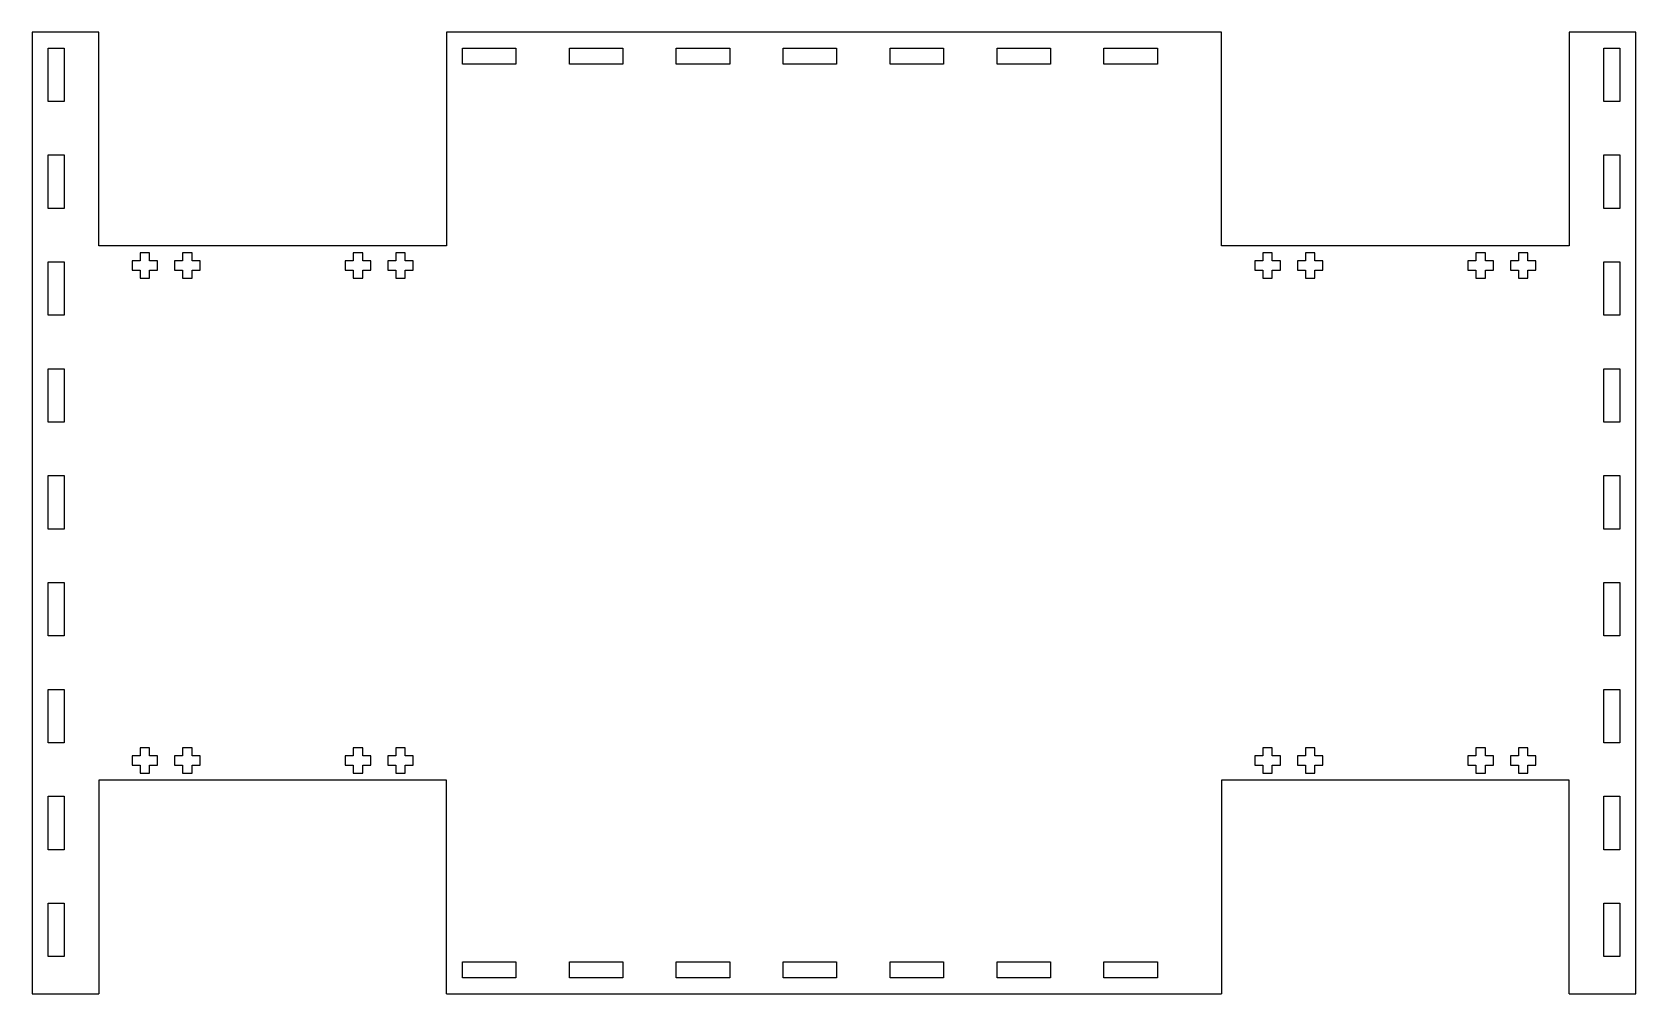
# Model space of a CAD drawing. Header units: millimetres. Extents: x 37 to 337, y 217 to 397.
import ezdxf

# ---------------------------------------------------------------- set-up
doc = ezdxf.new("R2010")
doc.units = ezdxf.units.MM
doc.layers.add('Default', color=7, linetype='Continuous')
doc.layers.add('GRUNDPLATTE', color=7, linetype='Continuous')

# ---------------------------------------------------------------- blocks, each defined once
blk = doc.blocks.new('SE')
at = {"layer": 'GRUNDPLATTE', "color": 7, "linetype": 'Continuous'}
for p, q in [((36.92, 396.96), (36.92, 216.96)), ((49.42, 396.96), (36.92, 396.96)), ((49.42, 356.96), (49.42, 396.96)), ((114.42, 396.96), (114.42, 356.96)), ((259.42, 396.96), (114.42, 396.96)), ((259.42, 356.96), (259.42, 396.96)), ((336.92, 396.96), (324.42, 396.96)), ((324.42, 396.96), (324.42, 356.96)), ((336.92, 216.96), (336.92, 396.96)), ((39.92, 383.96), (39.92, 393.96)), ((39.92, 393.96), (42.91, 393.96)), ((42.91, 393.96), (42.91, 383.96)), ((117.42, 390.97), (117.42, 393.96)), ((117.42, 393.96), (127.42, 393.96)), ((127.42, 393.96), (127.42, 390.97)), ((137.42, 390.97), (137.42, 393.96)), ((137.42, 393.96), (147.42, 393.96)), ((147.42, 393.96), (147.42, 390.97)), ((157.42, 390.97), (157.42, 393.96)), ((157.42, 393.96), (167.42, 393.96)), ((167.42, 393.96), (167.42, 390.97)), ((177.42, 390.97), (177.42, 393.96)), ((177.42, 393.96), (187.42, 393.96)), ((187.42, 393.96), (187.42, 390.97)), ((197.42, 390.97), (197.42, 393.96)), ((197.42, 393.96), (207.42, 393.96)), ((207.42, 393.96), (207.42, 390.97)), ((217.42, 390.97), (217.42, 393.96)), ((217.42, 393.96), (227.42, 393.96)), ((227.42, 393.96), (227.42, 390.97)), ((237.42, 390.97), (237.42, 393.96)), ((237.42, 393.96), (247.42, 393.96)), ((247.42, 393.96), (247.42, 390.97)), ((330.93, 393.96), (333.92, 393.96)), ((330.93, 383.96), (330.93, 393.96)), ((333.92, 393.96), (333.92, 383.96)), ((127.42, 390.97), (117.42, 390.97)), ((147.42, 390.97), (137.42, 390.97)), ((167.42, 390.97), (157.42, 390.97)), ((187.42, 390.97), (177.42, 390.97)), ((207.42, 390.97), (197.42, 390.97)), ((227.42, 390.97), (217.42, 390.97)), ((247.42, 390.97), (237.42, 390.97)), ((42.91, 383.96), (39.92, 383.96)), ((333.92, 383.96), (330.93, 383.96)), ((39.92, 363.96), (39.92, 373.96)), ((39.92, 373.96), (42.91, 373.96)), ((42.91, 373.96), (42.91, 363.96)), ((330.93, 373.96), (333.92, 373.96)), ((330.93, 363.96), (330.93, 373.96)), ((333.92, 373.96), (333.92, 363.96)), ((42.91, 363.96), (39.92, 363.96)), ((333.92, 363.96), (330.93, 363.96)), ((114.42, 356.96), (49.42, 356.96)), ((57.12, 354.17), (55.62, 354.17)), ((55.62, 354.17), (55.62, 352.38)), ((58.91, 355.67), (57.12, 355.67)), ((57.12, 355.67), (57.12, 354.17)), ((58.91, 354.17), (58.91, 355.67)), ((60.41, 354.17), (58.91, 354.17)), ((60.41, 352.38), (60.41, 354.17)), ((65.09, 354.17), (63.59, 354.17)), ((63.59, 354.17), (63.59, 352.38)), ((66.88, 355.67), (65.09, 355.67)), ((65.09, 355.67), (65.09, 354.17)), ((66.88, 354.17), (66.88, 355.67)), ((68.38, 354.17), (66.88, 354.17)), ((68.38, 352.38), (68.38, 354.17)), ((96.97, 354.17), (95.47, 354.17)), ((95.47, 354.17), (95.47, 352.38)), ((98.76, 355.67), (96.97, 355.67)), ((96.97, 355.67), (96.97, 354.17)), ((98.76, 354.17), (98.76, 355.67)), ((100.26, 354.17), (98.76, 354.17)), ((100.26, 352.38), (100.26, 354.17)), ((104.94, 354.17), (103.44, 354.17)), ((103.44, 354.17), (103.44, 352.38)), ((106.73, 355.67), (104.94, 355.67)), ((104.94, 355.67), (104.94, 354.17)), ((106.73, 354.17), (106.73, 355.67)), ((108.23, 354.17), (106.73, 354.17)), ((108.23, 352.38), (108.23, 354.17)), ((324.42, 356.96), (259.42, 356.96)), ((267.12, 354.17), (265.62, 354.17)), ((265.62, 354.17), (265.62, 352.38)), ((268.91, 355.67), (267.12, 355.67)), ((267.12, 355.67), (267.12, 354.17)), ((268.91, 354.17), (268.91, 355.67)), ((270.41, 354.17), (268.91, 354.17)), ((270.41, 352.38), (270.41, 354.17)), ((275.09, 354.17), (273.59, 354.17)), ((273.59, 354.17), (273.59, 352.38)), ((276.88, 355.67), (275.09, 355.67)), ((275.09, 355.67), (275.09, 354.17)), ((276.88, 354.17), (276.88, 355.67)), ((278.38, 354.17), (276.88, 354.17)), ((278.38, 352.38), (278.38, 354.17)), ((306.97, 354.17), (305.47, 354.17)), ((305.47, 354.17), (305.47, 352.38)), ((308.76, 355.67), (306.97, 355.67)), ((306.97, 355.67), (306.97, 354.17)), ((308.76, 354.17), (308.76, 355.67)), ((310.26, 354.17), (308.76, 354.17)), ((310.26, 352.38), (310.26, 354.17)), ((314.94, 354.17), (313.44, 354.17)), ((313.44, 354.17), (313.44, 352.38)), ((316.73, 355.67), (314.94, 355.67)), ((314.94, 355.67), (314.94, 354.17)), ((316.73, 354.17), (316.73, 355.67)), ((318.23, 354.17), (316.73, 354.17)), ((318.23, 352.38), (318.23, 354.17)), ((39.92, 343.96), (39.92, 353.96)), ((39.92, 353.96), (42.91, 353.96)), ((42.91, 353.96), (42.91, 343.96)), ((55.62, 352.38), (57.12, 352.38)), ((57.12, 352.38), (57.12, 350.88)), ((58.91, 350.88), (58.91, 352.38)), ((58.91, 352.38), (60.41, 352.38)), ((63.59, 352.38), (65.09, 352.38)), ((65.09, 352.38), (65.09, 350.88)), ((66.88, 350.88), (66.88, 352.38)), ((66.88, 352.38), (68.38, 352.38)), ((95.47, 352.38), (96.97, 352.38)), ((96.97, 352.38), (96.97, 350.88)), ((98.76, 350.88), (98.76, 352.38)), ((98.76, 352.38), (100.26, 352.38)), ((103.44, 352.38), (104.94, 352.38)), ((104.94, 352.38), (104.94, 350.88)), ((106.73, 350.88), (106.73, 352.38)), ((106.73, 352.38), (108.23, 352.38)), ((265.62, 352.38), (267.12, 352.38)), ((267.12, 352.38), (267.12, 350.88)), ((268.91, 350.88), (268.91, 352.38)), ((268.91, 352.38), (270.41, 352.38)), ((273.59, 352.38), (275.09, 352.38)), ((275.09, 352.38), (275.09, 350.88)), ((276.88, 350.88), (276.88, 352.38)), ((276.88, 352.38), (278.38, 352.38)), ((305.47, 352.38), (306.97, 352.38)), ((306.97, 352.38), (306.97, 350.88)), ((308.76, 350.88), (308.76, 352.38)), ((308.76, 352.38), (310.26, 352.38)), ((313.44, 352.38), (314.94, 352.38)), ((314.94, 352.38), (314.94, 350.88)), ((316.73, 350.88), (316.73, 352.38)), ((316.73, 352.38), (318.23, 352.38)), ((330.93, 353.96), (333.92, 353.96)), ((330.93, 343.96), (330.93, 353.96)), ((333.92, 353.96), (333.92, 343.96)), ((57.12, 350.88), (58.91, 350.88)), ((65.09, 350.88), (66.88, 350.88)), ((96.97, 350.88), (98.76, 350.88)), ((104.94, 350.88), (106.73, 350.88)), ((267.12, 350.88), (268.91, 350.88)), ((275.09, 350.88), (276.88, 350.88)), ((306.97, 350.88), (308.76, 350.88)), ((314.94, 350.88), (316.73, 350.88)), ((42.91, 343.96), (39.92, 343.96)), ((333.92, 343.96), (330.93, 343.96)), ((39.92, 323.96), (39.92, 333.96)), ((39.92, 333.96), (42.91, 333.96)), ((42.91, 333.96), (42.91, 323.96)), ((330.93, 333.96), (333.92, 333.96)), ((330.93, 323.96), (330.93, 333.96)), ((333.92, 333.96), (333.92, 323.96)), ((42.91, 323.96), (39.92, 323.96)), ((333.92, 323.96), (330.93, 323.96)), ((39.92, 303.96), (39.92, 313.96)), ((39.92, 313.96), (42.91, 313.96)), ((42.91, 313.96), (42.91, 303.96)), ((330.93, 313.96), (333.92, 313.96)), ((330.93, 303.96), (330.93, 313.96)), ((333.92, 313.96), (333.92, 303.96)), ((42.91, 303.96), (39.92, 303.96)), ((333.92, 303.96), (330.93, 303.96)), ((39.92, 283.96), (39.92, 293.96)), ((39.92, 293.96), (42.91, 293.96)), ((42.91, 293.96), (42.91, 283.96)), ((330.93, 293.96), (333.92, 293.96)), ((330.93, 283.96), (330.93, 293.96)), ((333.92, 293.96), (333.92, 283.96)), ((42.91, 283.96), (39.92, 283.96)), ((333.92, 283.96), (330.93, 283.96)), ((39.92, 263.96), (39.92, 273.96)), ((39.92, 273.96), (42.91, 273.96)), ((42.91, 273.96), (42.91, 263.96)), ((330.93, 273.96), (333.92, 273.96)), ((330.93, 263.96), (330.93, 273.96)), ((333.92, 273.96), (333.92, 263.96)), ((42.91, 263.96), (39.92, 263.96)), ((57.12, 261.55), (55.62, 261.55)), ((55.62, 261.55), (55.62, 259.76)), ((58.91, 263.05), (57.12, 263.05)), ((57.12, 263.05), (57.12, 261.55)), ((58.91, 261.55), (58.91, 263.05)), ((60.41, 261.55), (58.91, 261.55)), ((60.41, 259.76), (60.41, 261.55)), ((65.09, 261.55), (63.59, 261.55)), ((63.59, 261.55), (63.59, 259.76)), ((66.88, 263.05), (65.09, 263.05)), ((65.09, 263.05), (65.09, 261.55)), ((66.88, 261.55), (66.88, 263.05)), ((68.38, 261.55), (66.88, 261.55)), ((68.38, 259.76), (68.38, 261.55)), ((96.97, 261.55), (95.47, 261.55)), ((95.47, 261.55), (95.47, 259.76)), ((98.76, 263.05), (96.97, 263.05)), ((96.97, 263.05), (96.97, 261.55)), ((98.76, 261.55), (98.76, 263.05)), ((100.26, 261.55), (98.76, 261.55)), ((100.26, 259.76), (100.26, 261.55)), ((104.94, 261.55), (103.44, 261.55)), ((103.44, 261.55), (103.44, 259.76)), ((106.73, 263.05), (104.94, 263.05)), ((104.94, 263.05), (104.94, 261.55)), ((106.73, 261.55), (106.73, 263.05)), ((108.23, 261.55), (106.73, 261.55)), ((108.23, 259.76), (108.23, 261.55)), ((267.12, 261.55), (265.62, 261.55)), ((265.62, 261.55), (265.62, 259.76)), ((268.91, 263.05), (267.12, 263.05)), ((267.12, 263.05), (267.12, 261.55)), ((268.91, 261.55), (268.91, 263.05)), ((270.41, 261.55), (268.91, 261.55)), ((270.41, 259.76), (270.41, 261.55)), ((275.09, 261.55), (273.59, 261.55)), ((273.59, 261.55), (273.59, 259.76)), ((276.88, 263.05), (275.09, 263.05)), ((275.09, 263.05), (275.09, 261.55)), ((276.88, 261.55), (276.88, 263.05)), ((278.38, 261.55), (276.88, 261.55)), ((278.38, 259.76), (278.38, 261.55)), ((306.97, 261.55), (305.47, 261.55)), ((305.47, 261.55), (305.47, 259.76)), ((308.76, 263.05), (306.97, 263.05)), ((306.97, 263.05), (306.97, 261.55)), ((308.76, 261.55), (308.76, 263.05)), ((310.26, 261.55), (308.76, 261.55)), ((310.26, 259.76), (310.26, 261.55)), ((314.94, 261.55), (313.44, 261.55)), ((313.44, 261.55), (313.44, 259.76)), ((316.73, 263.05), (314.94, 263.05)), ((314.94, 263.05), (314.94, 261.55)), ((316.73, 261.55), (316.73, 263.05)), ((318.23, 261.55), (316.73, 261.55)), ((318.23, 259.76), (318.23, 261.55)), ((333.92, 263.96), (330.93, 263.96)), ((55.62, 259.76), (57.12, 259.76)), ((57.12, 259.76), (57.12, 258.26)), ((57.12, 258.26), (58.91, 258.26)), ((58.91, 258.26), (58.91, 259.76)), ((58.91, 259.76), (60.41, 259.76)), ((63.59, 259.76), (65.09, 259.76)), ((65.09, 259.76), (65.09, 258.26)), ((65.09, 258.26), (66.88, 258.26)), ((66.88, 258.26), (66.88, 259.76)), ((66.88, 259.76), (68.38, 259.76)), ((95.47, 259.76), (96.97, 259.76)), ((96.97, 259.76), (96.97, 258.26)), ((96.97, 258.26), (98.76, 258.26)), ((98.76, 258.26), (98.76, 259.76)), ((98.76, 259.76), (100.26, 259.76)), ((103.44, 259.76), (104.94, 259.76)), ((104.94, 259.76), (104.94, 258.26)), ((104.94, 258.26), (106.73, 258.26)), ((106.73, 258.26), (106.73, 259.76)), ((106.73, 259.76), (108.23, 259.76)), ((265.62, 259.76), (267.12, 259.76)), ((267.12, 259.76), (267.12, 258.26)), ((267.12, 258.26), (268.91, 258.26)), ((268.91, 258.26), (268.91, 259.76)), ((268.91, 259.76), (270.41, 259.76)), ((273.59, 259.76), (275.09, 259.76)), ((275.09, 259.76), (275.09, 258.26)), ((275.09, 258.26), (276.88, 258.26)), ((276.88, 258.26), (276.88, 259.76)), ((276.88, 259.76), (278.38, 259.76)), ((305.47, 259.76), (306.97, 259.76)), ((306.97, 259.76), (306.97, 258.26)), ((306.97, 258.26), (308.76, 258.26)), ((308.76, 258.26), (308.76, 259.76)), ((308.76, 259.76), (310.26, 259.76)), ((313.44, 259.76), (314.94, 259.76)), ((314.94, 259.76), (314.94, 258.26)), ((314.94, 258.26), (316.73, 258.26)), ((316.73, 258.26), (316.73, 259.76)), ((316.73, 259.76), (318.23, 259.76)), ((49.42, 256.96), (49.42, 216.96)), ((114.42, 256.96), (49.42, 256.96)), ((114.42, 216.96), (114.42, 256.96)), ((259.42, 256.96), (259.42, 216.96)), ((324.42, 256.96), (259.42, 256.96)), ((324.42, 216.96), (324.42, 256.96)), ((39.92, 243.96), (39.92, 253.96)), ((39.92, 253.96), (42.91, 253.96)), ((42.91, 253.96), (42.91, 243.96)), ((330.93, 253.96), (333.92, 253.96)), ((330.93, 243.96), (330.93, 253.96)), ((333.92, 253.96), (333.92, 243.96)), ((42.91, 243.96), (39.92, 243.96)), ((333.92, 243.96), (330.93, 243.96)), ((39.92, 223.96), (39.92, 233.96)), ((39.92, 233.96), (42.91, 233.96)), ((42.91, 233.96), (42.91, 223.96)), ((330.93, 233.96), (333.92, 233.96)), ((330.93, 223.96), (330.93, 233.96)), ((333.92, 233.96), (333.92, 223.96)), ((42.91, 223.96), (39.92, 223.96)), ((117.42, 219.96), (117.42, 222.95)), ((117.42, 222.95), (127.42, 222.95)), ((127.42, 222.95), (127.42, 219.96)), ((137.42, 219.96), (137.42, 222.95)), ((137.42, 222.95), (147.42, 222.95)), ((147.42, 222.95), (147.42, 219.96)), ((157.42, 219.96), (157.42, 222.95)), ((157.42, 222.95), (167.42, 222.95)), ((167.42, 222.95), (167.42, 219.96)), ((177.42, 219.96), (177.42, 222.95)), ((177.42, 222.95), (187.42, 222.95)), ((187.42, 222.95), (187.42, 219.96)), ((197.42, 219.96), (197.42, 222.95)), ((197.42, 222.95), (207.42, 222.95)), ((207.42, 222.95), (207.42, 219.96)), ((217.42, 219.96), (217.42, 222.95)), ((217.42, 222.95), (227.42, 222.95)), ((227.42, 222.95), (227.42, 219.96)), ((237.42, 219.96), (237.42, 222.95)), ((237.42, 222.95), (247.42, 222.95)), ((247.42, 222.95), (247.42, 219.96)), ((333.92, 223.96), (330.93, 223.96)), ((127.42, 219.96), (117.42, 219.96)), ((147.42, 219.96), (137.42, 219.96)), ((167.42, 219.96), (157.42, 219.96)), ((187.42, 219.96), (177.42, 219.96)), ((207.42, 219.96), (197.42, 219.96)), ((227.42, 219.96), (217.42, 219.96)), ((247.42, 219.96), (237.42, 219.96)), ((36.92, 216.96), (49.42, 216.96)), ((114.42, 216.96), (259.42, 216.96)), ((324.42, 216.96), (336.92, 216.96))]:
    blk.add_line(p, q, dxfattribs=at)

msp = doc.modelspace()

# ---------------------------------------------------------------- block references
at = {"layer": 'Default'}
msp.add_blockref('SE', (0, 0), dxfattribs=at)

doc.saveas('drawing.dxf')
